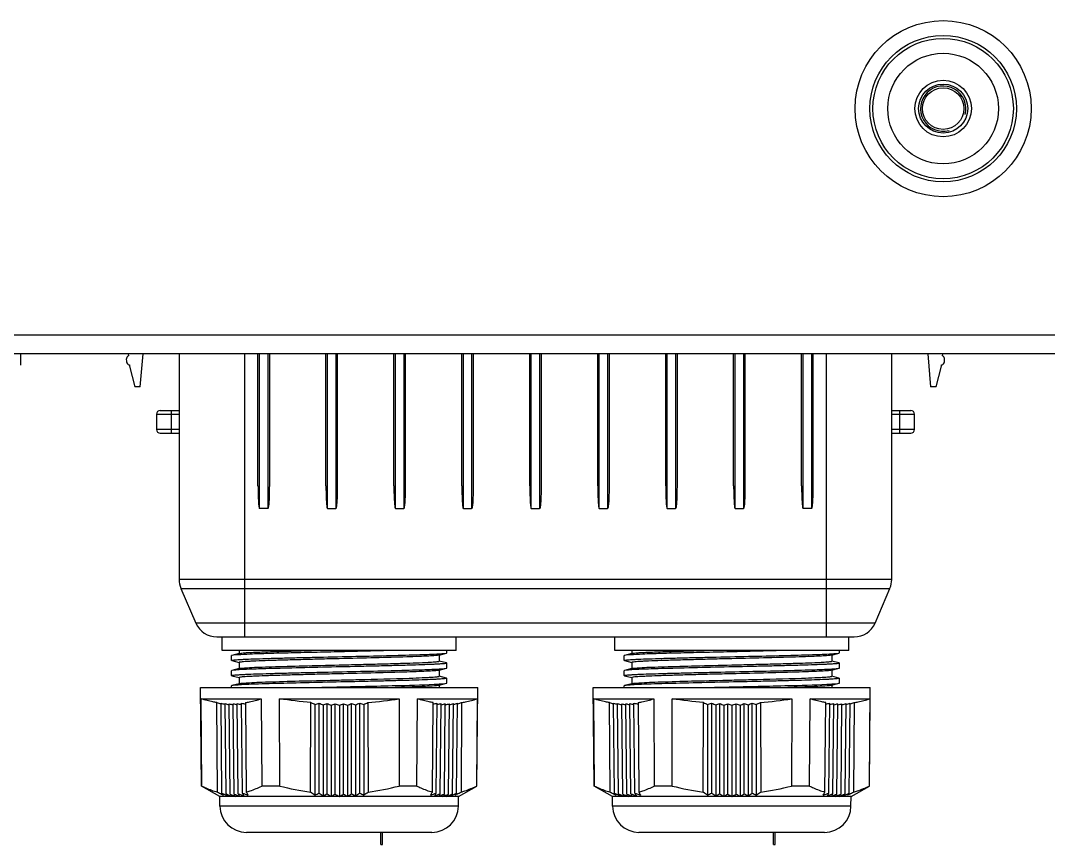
# Model space of a CAD drawing. Header units: millimetres. Extents: x 10297564 to 11610295, y -9287743 to -8409454.
# Drawn here: x 10497659 to 10500391, y -9101969 to -9099778 of the extents above; entities that cross this region are included whole.
import ezdxf

# ---------------------------------------------------------------- set-up
doc = ezdxf.new("R2010")
doc.units = ezdxf.units.MM
doc.header["$LTSCALE"] = 100
doc.layers.add('-0', color=7, linetype='Continuous')

# ---------------------------------------------------------------- blocks, each defined once
blk = doc.blocks.new('인버터 외형도')
at = {"layer": '-0', "linetype": 'Continuous'}
for p, q in [((99025.7, 35682.6), (86444.8, 35682.6)), ((99025.7, 35645), (86444.8, 35645)), ((96389.1, 35645), (96389.1, 35622.4)), ((96603.7, 35645), (96604.1, 35641)), ((96627.8, 35579), (96633.6, 35645)), ((96705.2, 35645), (96705.2, 35195.3)), ((96836.1, 35080.7), (96836.1, 35645)), ((96862.4, 35381.7), (96862.4, 35645)), ((96865.4, 35336.5), (96865.4, 35645)), ((96882, 35645), (96882, 35336.5)), ((96885, 35645), (96885, 35381.7)), ((96997.9, 35381.7), (96997.9, 35645)), ((97000.9, 35336.5), (97000.9, 35645)), ((97017.4, 35645), (97017.4, 35336.5)), ((97020.4, 35645), (97020.4, 35381.7)), ((97133.3, 35381.7), (97133.3, 35645)), ((97136.3, 35336.5), (97136.3, 35645)), ((97152.9, 35645), (97152.9, 35336.5)), ((97155.9, 35645), (97155.9, 35381.7)), ((97268.8, 35381.7), (97268.8, 35645)), ((97271.8, 35336.5), (97271.8, 35645)), ((97288.3, 35645), (97288.3, 35336.5)), ((97291.3, 35645), (97291.3, 35381.7)), ((97404.2, 35381.7), (97404.2, 35645)), ((97407.2, 35336.5), (97407.2, 35645)), ((97423.8, 35645), (97423.8, 35336.5)), ((97426.8, 35645), (97426.8, 35381.7)), ((97539.6, 35381.7), (97539.6, 35645)), ((97542.6, 35336.5), (97542.6, 35645)), ((97559.2, 35645), (97559.2, 35336.5)), ((97562.2, 35645), (97562.2, 35381.7)), ((97675.1, 35381.7), (97675.1, 35645)), ((97678.1, 35336.5), (97678.1, 35645)), ((97694.6, 35645), (97694.6, 35336.5)), ((97697.6, 35645), (97697.6, 35381.7)), ((97810.5, 35381.7), (97810.5, 35645)), ((97813.5, 35336.5), (97813.5, 35645)), ((97830.1, 35645), (97830.1, 35336.5)), ((97833.1, 35645), (97833.1, 35381.7)), ((97946, 35381.7), (97946, 35645)), ((97949, 35336.5), (97949, 35645)), ((97965.5, 35645), (97965.5, 35336.5)), ((97968.5, 35645), (97968.5, 35381.7)), ((97994.9, 35645), (97994.9, 35080.7)), ((98125.8, 35195.3), (98125.8, 35645)), ((98197.4, 35645), (98203.1, 35579)), ((98226.8, 35641), (98227.3, 35645)), ((96606.3, 35623), (96606.5, 35620.8)), ((96606.5, 35620.8), (96616.7, 35579)), ((98214.3, 35579), (98224.5, 35620.8)), ((98224.5, 35620.8), (98224.7, 35623)), ((96627.8, 35579), (96616.7, 35579)), ((98214.3, 35579), (98203.1, 35579)), ((96667.5, 35532.1), (96705.2, 35532.1)), ((96690.1, 35487), (96690.1, 35532.1)), ((98125.8, 35532.1), (98163.4, 35532.1)), ((98140.8, 35532.1), (98140.8, 35487)), ((96660, 35524.6), (96705.2, 35524.6)), ((96660, 35524.6), (96660, 35494.5)), ((98125.8, 35524.6), (98170.9, 35524.6)), ((98170.9, 35494.5), (98170.9, 35524.6)), ((96705.2, 35494.5), (96660, 35494.5)), ((96667.5, 35487), (96705.2, 35487)), ((98170.9, 35494.5), (98125.8, 35494.5)), ((98125.8, 35487), (98163.4, 35487)), ((96882, 35336.5), (96865.4, 35336.5)), ((97000.9, 35336.5), (97017.4, 35336.5)), ((97136.3, 35336.5), (97152.9, 35336.5)), ((97271.8, 35336.5), (97288.3, 35336.5)), ((97407.2, 35336.5), (97423.8, 35336.5)), ((97542.6, 35336.5), (97559.2, 35336.5)), ((97678.1, 35336.5), (97694.6, 35336.5)), ((97813.5, 35336.5), (97830.1, 35336.5)), ((97965.5, 35336.5), (97949, 35336.5)), ((98125.8, 35195.3), (96705.2, 35195.3)), ((96708.8, 35177.5), (98122.1, 35177.5)), ((96708.8, 35177.5), (96738.6, 35108)), ((98092.4, 35108), (98122.1, 35177.5)), ((98092.4, 35108), (96738.6, 35108)), ((96780.1, 35080.7), (98050.9, 35080.7)), ((96790.9, 35053.6), (96790.9, 35080.7)), ((97257.5, 35053.6), (97257.5, 35080.7)), ((97573.5, 35053.6), (97573.5, 35080.7)), ((98040, 35053.6), (98040, 35080.7)), ((97257.5, 35053.6), (96790.9, 35053.6)), ((96810.5, 35043.8), (96809.8, 35043.4)), ((96809.8, 35033.7), (96809.8, 35043.4)), ((96824.8, 35047.6), (96810.5, 35043.8)), ((96824.8, 35053.6), (96824.8, 35047.4)), ((96825.6, 35047.8), (96824.8, 35047.6)), ((97222.8, 35044.3), (97223.6, 35044.5)), ((97223.6, 35044.5), (97237.9, 35048.3)), ((97223.6, 35046.9), (97224.1, 35047)), ((97223.6, 35044.7), (97223.6, 35032.3)), ((97237.9, 35048.3), (97238.7, 35048.7)), ((97238.7, 35048.7), (97238.7, 35053.6)), ((98040, 35053.6), (97573.5, 35053.6)), ((97593, 35043.8), (97592.3, 35043.4)), ((97592.3, 35033.7), (97592.3, 35043.4)), ((97607.4, 35047.6), (97593, 35043.8)), ((97607.4, 35053.6), (97607.4, 35047.4)), ((97608.1, 35047.8), (97607.4, 35047.6)), ((98005.4, 35044.3), (98006.2, 35044.5)), ((98006.1, 35046.9), (98006.6, 35047)), ((98006.2, 35044.5), (98020.5, 35048.3)), ((98006.2, 35044.7), (98006.2, 35032.3)), ((98020.5, 35048.3), (98021.2, 35048.7)), ((98021.2, 35048.7), (98021.2, 35053.6)), ((96810.5, 35033.3), (96809.8, 35033.7)), ((96810.5, 35033.3), (96824.8, 35029.5)), ((96824.8, 35017.5), (96810.5, 35013.7)), ((96824.8, 35029.6), (96824.8, 35017.3)), ((96825.6, 35017.7), (96824.8, 35017.5)), ((97223.6, 35014.4), (97237.9, 35018.2)), ((97223.6, 35016.8), (97224.1, 35016.9)), ((97237.9, 35028.7), (97223.7, 35032.5)), ((97237.9, 35028.7), (97238.7, 35028.3)), ((97237.9, 35018.2), (97238.7, 35018.6)), ((97238.7, 35018.6), (97238.7, 35028.3)), ((97593, 35033.3), (97592.3, 35033.7)), ((97593, 35033.3), (97607.3, 35029.5)), ((97607.4, 35017.5), (97593, 35013.7)), ((97607.4, 35029.6), (97607.4, 35017.3)), ((97608.1, 35017.7), (97607.4, 35017.5)), ((98020.5, 35028.7), (98006.2, 35032.5)), ((98006.2, 35014.4), (98020.5, 35018.2)), ((98006.2, 35016.8), (98006.6, 35016.9)), ((98020.5, 35028.7), (98021.2, 35028.3)), ((98020.5, 35018.2), (98021.2, 35018.6)), ((98021.2, 35018.6), (98021.2, 35028.3)), ((96810.5, 35013.7), (96809.8, 35013.3)), ((96809.8, 35003.6), (96809.8, 35013.3)), ((96810.5, 35003.2), (96809.8, 35003.6)), ((96810.5, 35003.2), (96824.8, 34999.4)), ((96824.8, 35015.1), (96824.3, 35015)), ((96824.8, 34999.6), (96824.8, 34987.6)), ((97163.5, 34998.4), (97165, 34998.5)), ((97222.8, 35014.2), (97223.6, 35014.4)), ((97223.6, 35014.6), (97223.6, 35002.2)), ((97237.9, 34998.6), (97223.7, 35002.4)), ((97237.9, 34998.6), (97238.7, 34998.2)), ((97238.7, 34988.5), (97238.7, 34998.2)), ((97593, 35013.7), (97592.3, 35013.3)), ((97592.3, 35003.6), (97592.3, 35013.3)), ((97593, 35003.2), (97592.3, 35003.6)), ((97593, 35003.2), (97607.3, 34999.4)), ((97607.4, 35015.1), (97606.8, 35015)), ((97607.4, 34999.6), (97607.4, 34987.6)), ((97946, 34998.4), (97947.5, 34998.5)), ((98005.4, 35014.2), (98006.2, 35014.4)), ((98006.2, 35014.6), (98006.2, 35002.2)), ((98020.5, 34998.6), (98006.2, 35002.4)), ((98020.5, 34998.6), (98021.2, 34998.2)), ((98021.2, 34988.5), (98021.2, 34998.2)), ((96748.1, 34979.8), (97300.4, 34979.8)), ((96749.8, 34783.3), (96748.1, 34979.8)), ((96810.5, 34983.6), (96809.8, 34983.2)), ((96809.8, 34979.8), (96809.8, 34983.2)), ((96824.8, 34987.4), (96810.5, 34983.6)), ((96824.8, 34985), (96824.3, 34984.9)), ((96825.6, 34987.6), (96824.8, 34987.4)), ((97222.8, 34984.1), (97223.6, 34984.3)), ((97223.6, 34984.3), (97237.9, 34988.1)), ((97223.6, 34986.7), (97224, 34986.8)), ((97223.6, 34984.5), (97223.6, 34979.8)), ((97237.9, 34988.1), (97238.7, 34988.5)), ((97298.6, 34783.3), (97300.4, 34979.8)), ((97530.6, 34979.8), (98082.9, 34979.8)), ((97532.3, 34783.3), (97530.6, 34979.8)), ((97593, 34983.6), (97592.3, 34983.2)), ((97592.3, 34979.8), (97592.3, 34983.2)), ((97607.4, 34987.4), (97593, 34983.6)), ((97607.4, 34985), (97606.8, 34984.9)), ((97608.1, 34987.6), (97607.4, 34987.4)), ((98005.4, 34984.1), (98006.2, 34984.3)), ((98006.1, 34986.7), (98006.6, 34986.8)), ((98006.2, 34984.3), (98020.5, 34988.1)), ((98006.2, 34984.5), (98006.2, 34979.8)), ((98020.5, 34988.1), (98021.2, 34988.5)), ((98081.2, 34783.3), (98082.9, 34979.8)), ((96749.1, 34957.3), (96868.7, 34957.3)), ((96750.6, 34783.3), (96749.1, 34957.3)), ((96868.7, 34957.3), (96869.8, 34783.3)), ((96905.3, 34957.3), (97143.9, 34957.3)), ((96905.7, 34783.3), (96905.3, 34957.3)), ((97143.9, 34957.3), (97143.5, 34783.3)), ((97179.3, 34783.3), (97180.4, 34957.3)), ((97180.4, 34957.3), (97299.4, 34957.3)), ((97299.4, 34957.3), (97297.9, 34783.3)), ((97531.6, 34957.3), (97651.2, 34957.3)), ((97533.1, 34783.3), (97531.6, 34957.3)), ((97651.2, 34957.3), (97652.4, 34783.3)), ((97687.9, 34957.3), (97926.4, 34957.3)), ((97688.2, 34783.3), (97687.9, 34957.3)), ((97926.4, 34957.3), (97926.1, 34783.3)), ((97961.8, 34783.3), (97963, 34957.3)), ((97963, 34957.3), (98081.9, 34957.3)), ((98081.9, 34957.3), (98080.4, 34783.3)), ((96781.6, 34771.4), (96780.6, 34949.7)), ((96788, 34947.3), (96788.3, 34947.2)), ((96788.3, 34947.2), (96788.7, 34947.1)), ((96790.6, 34769.1), (96788.7, 34948.5)), ((96796.1, 34946.3), (96796.3, 34946.2)), ((96796.3, 34946.2), (96796.8, 34946.1)), ((96798.7, 34767.9), (96796.8, 34947.8)), ((96804.2, 34945.6), (96804.4, 34945.6)), ((96804.4, 34945.6), (96804.9, 34945.4)), ((96806.8, 34767.3), (96804.9, 34947.4)), ((96812.3, 34945.4), (96812.5, 34945.3)), ((96812.5, 34945.3), (96813, 34945.2)), ((96814.9, 34767.3), (96813, 34947.4)), ((96820.4, 34945.5), (96820.6, 34945.5)), ((96820.6, 34945.5), (96821.2, 34945.3)), ((96823.1, 34767.9), (96821.1, 34947.8)), ((96828.5, 34946), (96829.3, 34945.9)), ((96831.2, 34769.1), (96829.2, 34948.5)), ((96837.3, 34949.7), (96839, 34771.4)), ((96967.3, 34771.4), (96968, 34949.7)), ((96976, 34946.2), (96976, 34765.3)), ((96984.1, 34769.1), (96984.1, 34948.5)), ((96992.2, 34945.2), (96992.2, 34763.8)), ((97000.3, 34767.9), (97000.3, 34947.8)), ((97008.4, 34944.6), (97008.4, 34762.8)), ((97016.5, 34767.3), (97016.5, 34947.4)), ((97024.6, 34944.4), (97024.6, 34762.5)), ((97032.7, 34767.3), (97032.7, 34947.4)), ((97040.8, 34944.6), (97040.8, 34762.8)), ((97048.9, 34767.9), (97048.9, 34947.8)), ((97057, 34945.2), (97057, 34763.8)), ((97065.1, 34769.1), (97065.1, 34948.5)), ((97073.1, 34946.2), (97073.1, 34765.3)), ((97081.2, 34949.7), (97081.9, 34771.4)), ((97210, 34771.4), (97211.6, 34949.7)), ((97217.8, 34769.1), (97219.7, 34948.5)), ((97220.4, 34946), (97219.7, 34945.9)), ((97225.8, 34767.9), (97227.7, 34947.8)), ((97228.4, 34945.5), (97227.7, 34945.3)), ((97233.9, 34767.3), (97235.8, 34947.4)), ((97236.4, 34945.3), (97235.8, 34945.2)), ((97236.5, 34945.4), (97236.4, 34945.3)), ((97242, 34767.3), (97243.9, 34947.4)), ((97244.4, 34945.6), (97243.9, 34945.4)), ((97244.6, 34945.6), (97244.4, 34945.6)), ((97250, 34767.9), (97252, 34947.8)), ((97252.4, 34946.2), (97251.9, 34946.1)), ((97252.6, 34946.3), (97252.4, 34946.2)), ((97258.1, 34769.1), (97260, 34948.5)), ((97260.4, 34947.2), (97260, 34947.1)), ((97260.7, 34947.3), (97260.4, 34947.2)), ((97268.1, 34949.7), (97267.1, 34771.4)), ((97564.1, 34771.4), (97563.1, 34949.7)), ((97570.5, 34947.3), (97570.8, 34947.2)), ((97570.8, 34947.2), (97571.2, 34947.1)), ((97573.1, 34769.1), (97571.2, 34948.5)), ((97578.7, 34946.3), (97578.9, 34946.2)), ((97578.9, 34946.2), (97579.4, 34946.1)), ((97581.3, 34767.9), (97579.3, 34947.8)), ((97586.8, 34945.6), (97586.9, 34945.6)), ((97586.9, 34945.6), (97587.5, 34945.4)), ((97589.4, 34767.3), (97587.5, 34947.4)), ((97594.9, 34945.4), (97595, 34945.3)), ((97595, 34945.3), (97595.6, 34945.2)), ((97597.5, 34767.3), (97595.6, 34947.4)), ((97603, 34945.5), (97603.1, 34945.5)), ((97603.1, 34945.5), (97603.7, 34945.3)), ((97605.6, 34767.9), (97603.7, 34947.8)), ((97611.1, 34946), (97611.8, 34945.9)), ((97613.7, 34769.1), (97611.8, 34948.5)), ((97619.9, 34949.7), (97621.6, 34771.4)), ((97749.9, 34771.4), (97750.5, 34949.7)), ((97758.6, 34946.2), (97758.6, 34765.3)), ((97766.7, 34769.1), (97766.7, 34948.5)), ((97774.8, 34945.2), (97774.8, 34763.8)), ((97782.9, 34767.9), (97782.9, 34947.8)), ((97791, 34944.6), (97791, 34762.8)), ((97799.1, 34767.3), (97799.1, 34947.4)), ((97807.1, 34944.4), (97807.1, 34762.5)), ((97815.2, 34767.3), (97815.2, 34947.4)), ((97823.3, 34944.6), (97823.3, 34762.8)), ((97831.4, 34767.9), (97831.4, 34947.8)), ((97839.5, 34945.2), (97839.5, 34763.8)), ((97847.6, 34769.1), (97847.6, 34948.5)), ((97855.7, 34946.2), (97855.7, 34765.3)), ((97863.8, 34949.7), (97864.4, 34771.4)), ((97992.5, 34771.4), (97994.2, 34949.7)), ((98000.3, 34769.1), (98002.2, 34948.5)), ((98002.9, 34946), (98002.2, 34945.9)), ((98008.4, 34767.9), (98010.3, 34947.8)), ((98011, 34945.5), (98010.3, 34945.3)), ((98016.4, 34767.3), (98018.4, 34947.4)), ((98018.9, 34945.3), (98018.3, 34945.2)), ((98019, 34945.4), (98018.9, 34945.3)), ((98024.5, 34767.3), (98026.4, 34947.4)), ((98026.9, 34945.6), (98026.4, 34945.4)), ((98027.1, 34945.6), (98026.9, 34945.6)), ((98032.6, 34767.9), (98034.5, 34947.8)), ((98035, 34946.2), (98034.5, 34946.1)), ((98035.2, 34946.3), (98035, 34946.2)), ((98040.7, 34769.1), (98042.6, 34948.5)), ((98043, 34947.2), (98042.6, 34947.1)), ((98043.3, 34947.3), (98043, 34947.2)), ((98050.6, 34949.7), (98049.6, 34771.4)), ((96750.6, 34783.3), (96749.8, 34783.3)), ((96786.4, 34762.1), (96749.8, 34783.3)), ((96905.7, 34783.3), (96869.8, 34783.3)), ((97179.3, 34783.3), (97143.5, 34783.3)), ((97262, 34762.1), (97298.6, 34783.3)), ((97298.6, 34783.3), (97297.9, 34783.3)), ((97533.1, 34783.3), (97532.3, 34783.3)), ((97569, 34762.1), (97532.3, 34783.3)), ((97688.2, 34783.3), (97652.4, 34783.3)), ((97961.8, 34783.3), (97926.1, 34783.3)), ((98044.5, 34762.1), (98081.2, 34783.3)), ((98081.2, 34783.3), (98080.4, 34783.3)), ((97262, 34762.1), (96786.4, 34762.1)), ((96786.6, 34743.1), (96786.4, 34762.1)), ((96789.8, 34767.2), (96789.7, 34767.3)), ((97259, 34767.3), (97255.1, 34765.3)), ((97261.8, 34743.1), (97262, 34762.1)), ((98044.5, 34762.1), (97569, 34762.1)), ((97569.2, 34743.1), (97569, 34762.1)), ((97572.4, 34767.2), (97572.2, 34767.3)), ((98041.6, 34767.3), (98037.6, 34765.3)), ((98044.4, 34743.1), (98044.5, 34762.1)), ((97261.8, 34743.1), (96786.6, 34743.1)), ((98044.4, 34743.1), (97569.2, 34743.1)), ((97209.1, 34690.9), (96839.3, 34690.9)), ((97107.4, 34666.8), (97107.4, 34690.9)), ((97110.4, 34666.8), (97110.4, 34690.9)), ((97991.7, 34690.9), (97621.8, 34690.9)), ((97889.9, 34666.8), (97889.9, 34690.9)), ((97893, 34666.8), (97893, 34690.9)), ((97107.4, 34666.8), (97110.4, 34666.8)), ((97889.9, 34666.8), (97893, 34666.8))]:
    blk.add_line(p, q, dxfattribs=at)
for points in [[(97024.2, 34944.5), (97024.3, 34944.5), (97024.5, 34944.5), (97024.6, 34944.4)], [(97806.8, 34944.5), (97806.9, 34944.5), (97807, 34944.5), (97807.1, 34944.4)]]:
    blk.add_lwpolyline(points, dxfattribs=at)
for radius in [175.6, 146, 139.9, 110.3, 56.4, 48.9, 41.4]:
    blk.add_circle((98228.1, 36134.1), radius, dxfattribs=at)
for centre, radius, start, end in [((98228.1, 36134.1), 45.1, 345, 285), ((96667.5, 35524.6), 7.52, 90, 180), ((98163.4, 35524.6), 7.52, 0, 90), ((96667.5, 35494.5), 7.52, 180, 270), ((98163.4, 35494.5), 7.52, 270, 0), ((96750.3, 35195.3), 45.1, 180, 203.1986), ((98080.6, 35195.3), 45.1, 336.8014, 0), ((96780.1, 35125.8), 45.1, 203.1986, 270), ((98050.9, 35125.8), 45.1, 270, 336.8014), ((97567.5, 37411.4), 2584.4, 252.273, 252.4455), ((97402.6, 36951.6), 2095, 252.9589, 253.1714), ((97283.7, 36616.2), 1738, 253.7304, 253.9853), ((97196.9, 36368.9), 1474.6, 254.5829, 254.8815), ((97133.1, 36185.9), 1279.2, 255.5093, 255.8517), ((97085.8, 36050), 1133.6, 256.4991, 256.8839), ((97049.7, 35946.3), 1021.8, 257.5383, 258.005), ((97572.7, 36326.8), 1504, 246.2944, 246.6294), ((96819.2, 35494.2), 570.1, 285.9717, 286.8207), ((97453.4, 36063.1), 1209.3, 247.1696, 247.5843), ((96801.9, 35551.8), 635.8, 287.4191, 288.1862), ((97370.5, 35871.3), 994.9, 248.16, 248.6603), ((96775.2, 35629.7), 723.7, 288.7985, 289.4776), ((97313.7, 35732.4), 839.4, 249.2618, 249.8224), ((96735.5, 35734.7), 841.5, 290.09, 290.6787), ((97273.4, 35625.8), 719.8, 250.465, 251.1459), ((96677.9, 35876.5), 1000.1, 291.278, 291.7771), ((97246.8, 35548.3), 632.3, 251.7598, 252.5288), ((96594.8, 36069.3), 1215.4, 292.3515, 292.7652), ((97229.6, 35491), 566.9, 253.1288, 253.9802), ((96475.2, 36334.3), 1511.4, 293.3042, 293.6385), ((96999.1, 35946.1), 1021.7, 282.0071, 282.4713), ((96963.7, 36046.5), 1130, 283.127, 283.512), ((96916.5, 36182), 1275.2, 284.1601, 284.5024), ((96852.8, 36364.3), 1469.9, 285.1311, 285.4294), ((96766.3, 36610.4), 1732.1, 286.028, 286.2826), ((96647.7, 36944.5), 2087.8, 286.8425, 287.0546), ((96483.2, 37402.9), 2575.8, 287.5688, 287.7409), ((98350, 37411.4), 2584.4, 252.273, 252.4455), ((98185.2, 36951.6), 2095, 252.9589, 253.1714), ((98066.2, 36616.2), 1738, 253.7304, 253.9853), ((97979.5, 36368.9), 1474.6, 254.5829, 254.8815), ((97915.6, 36185.9), 1279.2, 255.5093, 255.8517), ((97868.3, 36050), 1133.6, 256.4991, 256.8839), ((97832.3, 35946.3), 1021.8, 257.5383, 258.005), ((98355.2, 36326.8), 1504, 246.2944, 246.6294), ((97601.7, 35494.2), 570.1, 285.9717, 286.8207), ((98235.9, 36063.1), 1209.3, 247.1696, 247.5843), ((97584.4, 35551.8), 635.8, 287.4191, 288.1862), ((98153, 35871.3), 994.9, 248.16, 248.6603), ((97557.7, 35629.7), 723.7, 288.7985, 289.4776), ((98096.3, 35732.4), 839.4, 249.2618, 249.8224), ((97518.1, 35734.7), 841.5, 290.09, 290.6787), ((98055.9, 35625.8), 719.8, 250.465, 251.1459), ((97460.4, 35876.5), 1000.1, 291.278, 291.7771), ((98029.3, 35548.3), 632.3, 251.7598, 252.5288), ((97377.3, 36069.3), 1215.4, 292.3515, 292.7652), ((98012.1, 35491), 566.9, 253.1288, 253.9802), ((97257.7, 36334.3), 1511.4, 293.3042, 293.6385), ((97781.6, 35946.1), 1021.7, 282.0071, 282.4713), ((97746.3, 36046.5), 1130, 283.127, 283.512), ((97699, 36182), 1275.2, 284.1601, 284.5024), ((97635.3, 36364.3), 1469.9, 285.1311, 285.4294), ((97548.9, 36610.4), 1732.1, 286.028, 286.2826), ((97430.3, 36944.5), 2087.8, 286.8425, 287.0546), ((97265.8, 37402.9), 2575.8, 287.5688, 287.7409), ((97685.7, 36552.1), 1997.1, 243.0819, 243.3416), ((97701.6, 35230.4), 977.1, 208.0194, 208.4208), ((97722.8, 35852.4), 1318.8, 235.0523, 235.5124), ((96325.5, 35857.2), 1323.3, 304.4022, 304.8618), ((96353.1, 35232.7), 973.2, 331.2986, 331.7028), ((96360.8, 36554.8), 2000.5, 296.6804, 296.9377), ((98468.2, 36552.1), 1997.1, 243.0819, 243.3416), ((98484.1, 35230.4), 977.1, 208.0194, 208.4208), ((98505.4, 35852.4), 1318.8, 235.0523, 235.5124), ((97108, 35857.2), 1323.3, 304.4022, 304.8618), ((97135.6, 35232.7), 973.2, 331.2986, 331.7028), ((97143.4, 36554.8), 2000.5, 296.6804, 296.9377), ((97628, 36437), 1868.3, 243.3469, 243.4749), ((96944.8, 34887.8), 194.6, 217.5699, 217.88), ((97469.1, 36164.4), 1551.5, 244.0664, 244.5219), ((96931.1, 34877), 177.1, 217.8672, 219.0838), ((96989.4, 34902.8), 233.6, 215.2841, 216.5336), ((97330, 35915.4), 1264.5, 245.1583, 245.7119), ((97061.7, 34934.9), 305, 213.3295, 214.3388), ((97229.1, 35732.9), 1054, 246.3797, 247.0372), ((97157, 34978.2), 401.9, 211.6568, 212.4613), ((97155.4, 35598.3), 898, 247.7231, 248.4867), ((97101, 35498.6), 781.8, 249.1756, 250.0436), ((97284.5, 35036.9), 534.2, 210.2374, 210.8701), ((97060.6, 35425.2), 695, 250.7201, 251.6865), ((97457.7, 35117), 716.6, 209.0432, 209.5337), ((96802.3, 35148.6), 420.8, 294.3815, 295.5991), ((97556.5, 35624.5), 1029.2, 236.2124, 236.7518), ((96777.2, 35196.2), 482.9, 296.4453, 297.5243), ((97443.3, 35463.4), 824.6, 237.5093, 238.1723), ((96739.4, 35260.8), 566, 298.3746, 299.3112), ((97364.2, 35345.4), 674.7, 238.9768, 239.774), ((96684.4, 35348.2), 677.3, 300.1466, 300.9426), ((97309.3, 35258.3), 563.6, 240.6108, 241.549), ((96605.3, 35466.7), 827.7, 301.7458, 302.4079), ((97271.6, 35194), 480.8, 242.4008, 243.4819), ((96491.9, 35628.4), 1032.9, 303.1644, 303.7031), ((97246.5, 35146.6), 418.8, 244.3298, 245.55), ((96988.4, 35424.2), 694.1, 288.3281, 289.2951), ((96595.1, 35118.9), 714.2, 330.1786, 330.6722), ((96948, 35497.6), 780.8, 289.9721, 290.8406), ((96767, 35038.5), 532.7, 328.8343, 329.4707), ((96893.6, 35597.1), 896.9, 291.5299, 292.294), ((96893.6, 34979.6), 401.1, 327.2346, 328.0433), ((96819.9, 35731.6), 1052.7, 292.9803, 293.6381), ((96719.1, 35913.8), 1263, 294.3063, 294.8602), ((96988.2, 34936.1), 304.8, 325.3481, 326.362), ((96579.9, 36162.5), 1549.7, 295.4969, 295.9527), ((97060, 34903.9), 233.7, 323.1446, 324.3988), ((97115.2, 34880.2), 181, 320.5959, 322.1269), ((98410.5, 36437), 1868.3, 243.3469, 243.4749), ((97727.4, 34887.8), 194.6, 217.5699, 217.88), ((98251.7, 36164.4), 1551.5, 244.0664, 244.5219), ((97713.6, 34877), 177.1, 217.8672, 219.0838), ((97772, 34902.8), 233.6, 215.2841, 216.5336), ((98112.5, 35915.4), 1264.5, 245.1583, 245.7119), ((97844.3, 34934.9), 305, 213.3295, 214.3388), ((98011.7, 35732.9), 1054, 246.3797, 247.0372), ((97939.6, 34978.2), 401.9, 211.6568, 212.4613), ((97937.9, 35598.3), 898, 247.7231, 248.4867), ((97883.5, 35498.6), 781.8, 249.1756, 250.0436), ((98067.1, 35036.9), 534.2, 210.2374, 210.8701), ((98240.2, 35117), 716.6, 209.0432, 209.5337), ((97843.2, 35425.2), 695, 250.7201, 251.6865), ((97584.9, 35148.6), 420.8, 294.3815, 295.5991), ((98339.1, 35624.5), 1029.2, 236.2124, 236.7518), ((97559.7, 35196.2), 482.9, 296.4453, 297.5243), ((98225.8, 35463.4), 824.6, 237.5093, 238.1723), ((97522, 35260.8), 566, 298.3746, 299.3112), ((98146.8, 35345.4), 674.7, 238.9768, 239.774), ((97467, 35348.2), 677.3, 300.1466, 300.9426), ((98091.8, 35258.3), 563.6, 240.6108, 241.549), ((97387.8, 35466.7), 827.7, 301.7458, 302.4079), ((98054.2, 35194), 480.8, 242.4008, 243.4819), ((97274.5, 35628.4), 1032.9, 303.1644, 303.7031), ((98029, 35146.6), 418.8, 244.3298, 245.55), ((97771, 35424.2), 694.1, 288.3281, 289.2951), ((97377.7, 35118.9), 714.2, 330.1786, 330.6722), ((97730.6, 35497.6), 780.8, 289.9721, 290.8406), ((97549.5, 35038.5), 532.7, 328.8343, 329.4707), ((97676.2, 35597.1), 896.9, 291.5299, 292.294), ((97676.1, 34979.6), 401.1, 327.2346, 328.0433), ((97602.4, 35731.6), 1052.7, 292.9803, 293.6381), ((97501.6, 35913.8), 1263, 294.3063, 294.8602), ((97770.8, 34936.1), 304.8, 325.3481, 326.362), ((97362.5, 36162.5), 1549.7, 295.4969, 295.9527), ((97842.6, 34903.9), 233.7, 323.1446, 324.3988), ((97897.8, 34880.2), 181, 320.5959, 322.1269), ((96839.3, 34743.6), 52.7, 180.5, 270), ((97209.1, 34743.6), 52.7, 270, 359.5), ((97621.8, 34743.6), 52.7, 180.5, 270), ((97991.7, 34743.6), 52.7, 270, 359.5)]:
    blk.add_arc(centre, radius, start, end, dxfattribs=at)
for centre, major_axis, start_param, end_param in [((96605.2, 35632), (-1.05, 8.97), 0, 3.141593), ((98225.8, 35632), (1.05, 8.97), -3.141593, 0)]:
    blk.add_ellipse(centre, major_axis=major_axis, ratio=0.583333, start_param=start_param, end_param=end_param, dxfattribs=at)
for points, knots in [([(96862.4, 35381.7), (96862.4, 35377.9), (96862.5, 35370.4), (96862.7, 35360.9), (96863.1, 35353.3), (96863.5, 35347.7), (96863.8, 35342.8), (96864.5, 35339.3), (96864.6, 35336.9), (96865.4, 35336.5)], [0, 0, 0, 0, 0.250055, 0.500108, 0.625136, 0.750157, 0.875279, 0.937213, 1, 1, 1, 1]), ([(96885, 35381.7), (96885, 35377.9), (96884.9, 35370.4), (96884.7, 35360.9), (96884.4, 35353.3), (96884, 35347.7), (96883.7, 35342.8), (96882.9, 35339.3), (96882.9, 35336.9), (96882, 35336.5)], [0, 0, 0, 0, 0.250055, 0.500109, 0.625137, 0.750158, 0.875277, 0.937213, 1, 1, 1, 1]), ([(96997.9, 35381.7), (96997.9, 35377.9), (96997.9, 35370.4), (96998.2, 35360.9), (96998.5, 35353.3), (96998.9, 35347.7), (96999.2, 35342.8), (97000, 35339.3), (97000, 35336.9), (97000.9, 35336.5)], [0, 0, 0, 0, 0.250055, 0.500108, 0.625136, 0.750157, 0.875279, 0.937213, 1, 1, 1, 1]), ([(97020.4, 35381.7), (97020.4, 35377.9), (97020.4, 35370.4), (97020.1, 35360.9), (97019.8, 35353.3), (97019.4, 35347.7), (97019.1, 35342.8), (97018.3, 35339.3), (97018.3, 35336.9), (97017.5, 35336.5)], [0, 0, 0, 0, 0.250055, 0.500109, 0.625137, 0.750158, 0.875277, 0.937213, 1, 1, 1, 1]), ([(97133.3, 35381.7), (97133.3, 35377.9), (97133.4, 35370.4), (97133.6, 35360.9), (97134, 35353.3), (97134.4, 35347.7), (97134.6, 35342.8), (97135.4, 35339.3), (97135.4, 35336.9), (97136.3, 35336.5)], [0, 0, 0, 0, 0.250055, 0.500108, 0.625136, 0.750157, 0.875279, 0.937213, 1, 1, 1, 1]), ([(97155.9, 35381.7), (97155.9, 35377.9), (97155.8, 35370.4), (97155.6, 35360.9), (97155.2, 35353.3), (97154.8, 35347.7), (97154.5, 35342.8), (97153.8, 35339.3), (97153.8, 35336.9), (97152.9, 35336.5)], [0, 0, 0, 0, 0.250055, 0.500109, 0.625137, 0.750158, 0.875277, 0.937213, 1, 1, 1, 1]), ([(97268.8, 35381.7), (97268.8, 35377.9), (97268.8, 35370.4), (97269.1, 35360.9), (97269.4, 35353.3), (97269.8, 35347.7), (97270.1, 35342.8), (97270.9, 35339.3), (97270.9, 35336.9), (97271.7, 35336.5)], [0, 0, 0, 0, 0.250055, 0.500108, 0.625136, 0.750157, 0.875279, 0.937213, 1, 1, 1, 1]), ([(97291.3, 35381.7), (97291.3, 35377.9), (97291.3, 35370.4), (97291, 35360.9), (97290.7, 35353.3), (97290.3, 35347.7), (97290, 35342.8), (97289.2, 35339.3), (97289.2, 35336.9), (97288.3, 35336.5)], [0, 0, 0, 0, 0.250055, 0.500109, 0.625137, 0.750158, 0.875277, 0.937213, 1, 1, 1, 1]), ([(97404.2, 35381.7), (97404.2, 35377.9), (97404.3, 35370.4), (97404.5, 35360.9), (97404.8, 35353.3), (97405.2, 35347.7), (97405.5, 35342.8), (97406.3, 35339.3), (97406.3, 35336.9), (97407.2, 35336.5)], [0, 0, 0, 0, 0.250055, 0.500108, 0.625136, 0.750157, 0.875279, 0.937213, 1, 1, 1, 1]), ([(97426.8, 35381.7), (97426.8, 35377.9), (97426.7, 35370.4), (97426.5, 35360.9), (97426.1, 35353.3), (97425.7, 35347.7), (97425.4, 35342.8), (97424.7, 35339.3), (97424.6, 35336.9), (97423.8, 35336.5)], [0, 0, 0, 0, 0.250055, 0.500109, 0.625137, 0.750158, 0.875277, 0.937213, 1, 1, 1, 1]), ([(97539.6, 35381.7), (97539.6, 35377.9), (97539.7, 35370.4), (97540, 35360.9), (97540.3, 35353.3), (97540.7, 35347.7), (97541, 35342.8), (97541.7, 35339.3), (97541.8, 35336.9), (97542.6, 35336.5)], [0, 0, 0, 0, 0.250055, 0.500108, 0.625136, 0.750157, 0.875279, 0.937213, 1, 1, 1, 1]), ([(97562.2, 35381.7), (97562.2, 35377.9), (97562.2, 35370.4), (97561.9, 35360.9), (97561.6, 35353.3), (97561.2, 35347.7), (97560.9, 35342.8), (97560.1, 35339.3), (97560.1, 35336.9), (97559.2, 35336.5)], [0, 0, 0, 0, 0.250055, 0.500109, 0.625137, 0.750158, 0.875277, 0.937213, 1, 1, 1, 1]), ([(97675.1, 35381.7), (97675.1, 35377.9), (97675.1, 35370.4), (97675.4, 35360.9), (97675.7, 35353.3), (97676.1, 35347.7), (97676.4, 35342.8), (97677.2, 35339.3), (97677.2, 35336.9), (97678.1, 35336.5)], [0, 0, 0, 0, 0.250055, 0.500108, 0.625136, 0.750157, 0.875279, 0.937213, 1, 1, 1, 1]), ([(97697.6, 35381.7), (97697.6, 35377.9), (97697.6, 35370.4), (97697.3, 35360.9), (97697, 35353.3), (97696.6, 35347.7), (97696.3, 35342.8), (97695.6, 35339.3), (97695.5, 35336.9), (97694.7, 35336.5)], [0, 0, 0, 0, 0.250055, 0.500109, 0.625137, 0.750158, 0.875277, 0.937213, 1, 1, 1, 1]), ([(97810.5, 35381.7), (97810.5, 35377.9), (97810.6, 35370.4), (97810.8, 35360.9), (97811.2, 35353.3), (97811.6, 35347.7), (97811.9, 35342.8), (97812.6, 35339.3), (97812.6, 35336.9), (97813.5, 35336.5)], [0, 0, 0, 0, 0.250055, 0.500108, 0.625136, 0.750157, 0.875279, 0.937213, 1, 1, 1, 1]), ([(97833.1, 35381.7), (97833.1, 35377.9), (97833, 35370.4), (97832.8, 35360.9), (97832.4, 35353.3), (97832.1, 35347.7), (97831.8, 35342.8), (97831, 35339.3), (97831, 35336.9), (97830.1, 35336.5)], [0, 0, 0, 0, 0.250055, 0.500109, 0.625137, 0.750158, 0.875277, 0.937213, 1, 1, 1, 1]), ([(97946, 35381.7), (97946, 35377.9), (97946, 35370.4), (97946.3, 35360.9), (97946.6, 35353.3), (97947, 35347.7), (97947.3, 35342.8), (97948.1, 35339.3), (97948.1, 35336.9), (97949, 35336.5)], [0, 0, 0, 0, 0.250055, 0.500108, 0.625136, 0.750157, 0.875279, 0.937213, 1, 1, 1, 1]), ([(97968.5, 35381.7), (97968.5, 35377.9), (97968.5, 35370.4), (97968.2, 35360.9), (97967.9, 35353.3), (97967.5, 35347.7), (97967.2, 35342.8), (97966.4, 35339.3), (97966.4, 35336.9), (97965.5, 35336.5)], [0, 0, 0, 0, 0.250055, 0.500109, 0.625137, 0.750158, 0.875277, 0.937213, 1, 1, 1, 1]), ([(96809.8, 35033.7), (96809.8, 35034), (96811.3, 35034.2), (96813.3, 35034.6), (96817.5, 35035), (96822.9, 35035.4), (96830, 35035.8), (96842.1, 35036.4), (96860.6, 35037.1), (96886.3, 35037.9), (96916.1, 35038.7), (96949.2, 35039.5), (96996.7, 35040.6), (97056.4, 35041.9), (97123.5, 35043.5), (97178.7, 35045), (97210.8, 35046.1), (97223.6, 35046.9)], [0, 0, 0, 0, 0.002177, 0.008041, 0.017678, 0.03103, 0.048011, 0.068492, 0.119332, 0.182047, 0.254772, 0.335345, 0.421366, 0.599423, 0.767902, 0.906899, 1, 1, 1, 1]), ([(97138.4, 35053.6), (97103.8, 35052.7), (97051.1, 35051.5), (96981.1, 35049.9), (96930.4, 35048.8), (96886, 35047.5), (96850.4, 35046.6), (96826.4, 35045), (96814.2, 35044.8), (96810.5, 35043.8)], [0, 0, 0, 0, 0.316049, 0.482571, 0.640319, 0.779003, 0.889581, 0.964859, 1, 1, 1, 1]), ([(97024.2, 35037.2), (97011.2, 35036.9), (96985.8, 35036.3), (96948.9, 35035.3), (96914.8, 35034.4), (96885, 35033.5), (96863.3, 35032.7), (96848.9, 35032), (96840.5, 35031.6), (96834.1, 35031.1), (96829, 35030.7), (96826.7, 35030.2), (96824.8, 35030), (96824.8, 35029.6)], [0, 0, 0, 0, 0.194876, 0.382262, 0.554969, 0.706361, 0.830641, 0.881075, 0.923044, 0.956139, 0.98007, 0.994638, 1, 1, 1, 1]), ([(96825.6, 35047.8), (96827.2, 35048.2), (96831.9, 35048.7), (96841.1, 35049.4), (96854.4, 35050), (96879.4, 35051.1), (96918, 35052.3), (96950.9, 35053.1), (96969, 35053.6)], [0, 0, 0, 0, 0.03439, 0.098977, 0.192424, 0.31267, 0.622217, 1, 1, 1, 1]), ([(97222.8, 35044.3), (97220.7, 35043.7), (97214, 35043.2), (97200.9, 35042.3), (97181.8, 35041.5), (97146.3, 35040.2), (97093.1, 35038.8), (97048.3, 35037.8), (97024.2, 35037.2)], [0, 0, 0, 0, 0.033792, 0.100477, 0.197877, 0.322687, 0.636705, 1, 1, 1, 1]), ([(97224.1, 35047), (97227.1, 35047.1), (97231.7, 35047.5), (97236.4, 35047.9), (97237.9, 35048.3)], [0, 0, 0, 0, 0.654729, 1, 1, 1, 1]), ([(97592.3, 35033.7), (97592.3, 35034), (97593.9, 35034.2), (97595.8, 35034.6), (97600.1, 35035), (97605.5, 35035.4), (97612.5, 35035.8), (97624.7, 35036.4), (97643.2, 35037.1), (97668.9, 35037.9), (97698.7, 35038.7), (97731.7, 35039.5), (97779.3, 35040.6), (97839, 35041.9), (97906, 35043.5), (97961.3, 35045), (97993.3, 35046.1), (98006.1, 35046.9)], [0, 0, 0, 0, 0.002177, 0.008041, 0.017678, 0.03103, 0.048011, 0.068492, 0.119332, 0.182047, 0.254772, 0.335345, 0.421366, 0.599423, 0.767902, 0.906899, 1, 1, 1, 1]), ([(97920.9, 35053.6), (97886.4, 35052.7), (97833.6, 35051.5), (97763.6, 35049.9), (97713, 35048.8), (97668.5, 35047.5), (97633, 35046.6), (97609, 35045), (97596.8, 35044.8), (97593, 35043.8)], [0, 0, 0, 0, 0.316049, 0.482571, 0.640319, 0.779003, 0.889581, 0.964859, 1, 1, 1, 1]), ([(97806.8, 35037.2), (97793.8, 35036.9), (97768.4, 35036.3), (97731.4, 35035.3), (97697.4, 35034.4), (97667.6, 35033.5), (97645.9, 35032.7), (97631.5, 35032), (97623.1, 35031.6), (97616.6, 35031.1), (97611.6, 35030.7), (97609.3, 35030.2), (97607.4, 35030), (97607.4, 35029.6)], [0, 0, 0, 0, 0.194876, 0.382262, 0.554969, 0.706361, 0.830641, 0.881075, 0.923044, 0.956139, 0.98007, 0.994638, 1, 1, 1, 1]), ([(97608.1, 35047.8), (97609.7, 35048.2), (97614.5, 35048.7), (97623.6, 35049.4), (97636.9, 35050), (97662, 35051.1), (97700.6, 35052.3), (97733.4, 35053.1), (97751.5, 35053.6)], [0, 0, 0, 0, 0.03439, 0.098977, 0.192424, 0.31267, 0.622217, 1, 1, 1, 1]), ([(98005.4, 35044.3), (98003.2, 35043.7), (97996.5, 35043.2), (97983.5, 35042.3), (97964.3, 35041.5), (97928.8, 35040.2), (97875.7, 35038.8), (97830.8, 35037.8), (97806.8, 35037.2)], [0, 0, 0, 0, 0.033792, 0.100477, 0.197877, 0.322687, 0.636705, 1, 1, 1, 1]), ([(98006.6, 35047), (98009.6, 35047.1), (98014.3, 35047.5), (98018.9, 35047.9), (98020.5, 35048.3)], [0, 0, 0, 0, 0.654729, 1, 1, 1, 1]), ([(96809.8, 35003.6), (96809.8, 35003.9), (96811.3, 35004.1), (96813.3, 35004.5), (96817.5, 35004.9), (96822.9, 35005.3), (96830, 35005.7), (96842.1, 35006.3), (96860.6, 35007), (96886.3, 35007.8), (96916.1, 35008.6), (96949.2, 35009.4), (96996.7, 35010.5), (97056.4, 35011.8), (97123.5, 35013.4), (97178.7, 35014.9), (97210.8, 35016), (97223.6, 35016.8)], [0, 0, 0, 0, 0.002177, 0.008042, 0.017678, 0.031031, 0.048012, 0.068494, 0.119334, 0.182051, 0.254777, 0.33535, 0.421372, 0.59943, 0.767908, 0.906903, 1, 1, 1, 1]), ([(97238.7, 35028.3), (97238.7, 35028), (97237.1, 35027.8), (97235.1, 35027.4), (97230.9, 35027), (97225.5, 35026.6), (97218.5, 35026.2), (97206.3, 35025.6), (97187.8, 35024.9), (97162.1, 35024.1), (97132.3, 35023.3), (97099.2, 35022.5), (97051.7, 35021.4), (96992, 35020.1), (96924.9, 35018.5), (96869.7, 35017), (96837.6, 35015.8), (96824.8, 35015.1)], [0, 0, 0, 0, 0.002178, 0.008042, 0.017679, 0.031033, 0.048015, 0.068498, 0.119342, 0.182061, 0.25479, 0.335366, 0.42139, 0.599451, 0.767929, 0.906916, 1, 1, 1, 1]), ([(96825.6, 35017.7), (96827.8, 35018.3), (96834.5, 35018.7), (96847.5, 35019.7), (96866.6, 35020.5), (96902.1, 35021.7), (96955.3, 35023.2), (97000.1, 35024.2), (97024.2, 35024.8)], [0, 0, 0, 0, 0.033791, 0.100475, 0.197874, 0.322682, 0.636702, 1, 1, 1, 1]), ([(97024.2, 35024.8), (97037.2, 35025.1), (97062.6, 35025.7), (97099.5, 35026.7), (97133.6, 35027.6), (97163.4, 35028.5), (97185.1, 35029.3), (97199.5, 35029.9), (97207.9, 35030.4), (97214.3, 35030.9), (97219.4, 35031.2), (97221.7, 35031.8), (97223.6, 35032), (97223.6, 35032.3)], [0, 0, 0, 0, 0.194868, 0.382259, 0.554967, 0.706363, 0.830643, 0.881076, 0.923045, 0.956139, 0.98007, 0.994639, 1, 1, 1, 1]), ([(97224.1, 35016.9), (97227.1, 35017), (97231.7, 35017.4), (97236.4, 35017.8), (97237.9, 35018.2)], [0, 0, 0, 0, 0.654696, 1, 1, 1, 1]), ([(97592.3, 35003.6), (97592.3, 35003.9), (97593.9, 35004.1), (97595.8, 35004.5), (97600.1, 35004.9), (97605.5, 35005.3), (97612.5, 35005.7), (97624.7, 35006.3), (97643.2, 35007), (97668.9, 35007.8), (97698.7, 35008.6), (97731.7, 35009.4), (97779.3, 35010.5), (97839, 35011.8), (97906, 35013.4), (97961.3, 35014.9), (97993.3, 35016), (98006.2, 35016.8)], [0, 0, 0, 0, 0.002177, 0.008042, 0.017678, 0.031031, 0.048012, 0.068494, 0.119334, 0.182051, 0.254777, 0.33535, 0.421372, 0.59943, 0.767908, 0.906903, 1, 1, 1, 1]), ([(98021.2, 35028.3), (98021.2, 35028), (98019.6, 35027.8), (98017.7, 35027.4), (98013.5, 35027), (98008.1, 35026.6), (98001, 35026.2), (97988.8, 35025.6), (97970.3, 35024.9), (97944.6, 35024.1), (97914.8, 35023.3), (97881.8, 35022.5), (97834.2, 35021.4), (97774.5, 35020.1), (97707.5, 35018.5), (97652.2, 35017), (97620.2, 35015.8), (97607.4, 35015.1)], [0, 0, 0, 0, 0.002178, 0.008042, 0.017679, 0.031033, 0.048015, 0.068498, 0.119342, 0.182061, 0.25479, 0.335366, 0.42139, 0.599451, 0.767929, 0.906916, 1, 1, 1, 1]), ([(97608.1, 35017.7), (97610.3, 35018.3), (97617, 35018.7), (97630, 35019.7), (97649.2, 35020.5), (97684.7, 35021.7), (97737.8, 35023.2), (97782.7, 35024.2), (97806.8, 35024.8)], [0, 0, 0, 0, 0.033791, 0.100475, 0.197874, 0.322682, 0.636702, 1, 1, 1, 1]), ([(97806.8, 35024.8), (97819.7, 35025.1), (97845.2, 35025.7), (97882.1, 35026.7), (97916.1, 35027.6), (97945.9, 35028.5), (97967.6, 35029.3), (97982, 35029.9), (97990.4, 35030.4), (97996.9, 35030.9), (98001.9, 35031.2), (98004.3, 35031.8), (98006.2, 35032), (98006.2, 35032.3)], [0, 0, 0, 0, 0.194868, 0.382259, 0.554967, 0.706363, 0.830643, 0.881076, 0.923045, 0.956139, 0.98007, 0.994639, 1, 1, 1, 1]), ([(98006.6, 35016.9), (98009.7, 35017), (98014.3, 35017.4), (98018.9, 35017.8), (98020.5, 35018.2)], [0, 0, 0, 0, 0.654696, 1, 1, 1, 1]), ([(96824.3, 35015), (96821.3, 35014.8), (96816.7, 35014.5), (96812, 35014.1), (96810.5, 35013.7)], [0, 0, 0, 0, 0.654581, 1, 1, 1, 1]), ([(97024.2, 35007.1), (97011.2, 35006.8), (96985.8, 35006.2), (96948.9, 35005.2), (96914.8, 35004.3), (96885, 35003.4), (96863.3, 35002.6), (96848.9, 35001.9), (96840.5, 35001.5), (96834.1, 35001), (96829, 35000.6), (96826.7, 35000.1), (96824.8, 34999.9), (96824.8, 34999.6)], [0, 0, 0, 0, 0.194875, 0.382262, 0.554968, 0.706361, 0.830641, 0.881075, 0.923044, 0.956139, 0.98007, 0.994638, 1, 1, 1, 1]), ([(97238.7, 34998.2), (97238.7, 34997.9), (97237.1, 34997.7), (97235.1, 34997.3), (97230.9, 34996.9), (97225.5, 34996.5), (97218.5, 34996.1), (97206.3, 34995.5), (97187.8, 34994.8), (97162.1, 34994), (97132.3, 34993.2), (97099.2, 34992.4), (97051.7, 34991.3), (96992, 34990), (96924.9, 34988.4), (96869.7, 34986.9), (96837.6, 34985.7), (96824.8, 34985)], [0, 0, 0, 0, 0.002177, 0.008042, 0.017679, 0.031032, 0.048014, 0.068498, 0.119342, 0.182062, 0.254792, 0.335369, 0.421392, 0.599454, 0.767933, 0.906919, 1, 1, 1, 1]), ([(96825.6, 34987.6), (96827.8, 34988.2), (96834.5, 34988.6), (96847.5, 34989.6), (96866.6, 34990.4), (96902.1, 34991.6), (96955.3, 34993.1), (97000.1, 34994.1), (97024.2, 34994.7)], [0, 0, 0, 0, 0.033792, 0.100476, 0.197876, 0.322686, 0.636706, 1, 1, 1, 1]), ([(97222.8, 35014.2), (97220.7, 35013.6), (97214, 35013.1), (97200.9, 35012.2), (97181.8, 35011.4), (97146.3, 35010.1), (97093.1, 35008.7), (97048.3, 35007.7), (97024.2, 35007.1)], [0, 0, 0, 0, 0.033792, 0.100476, 0.197877, 0.322686, 0.636705, 1, 1, 1, 1]), ([(97024.2, 34994.7), (97037, 34995), (97083.4, 34996.1), (97129.8, 34997.3), (97163.5, 34998.4)], [0, 0, 0, 0, 0.275036, 1, 1, 1, 1]), ([(97165, 34998.5), (97173.3, 34998.8), (97184.9, 34999.2), (97199.4, 34999.8), (97207.8, 35000.3), (97214.3, 35000.8), (97219.4, 35001.1), (97221.7, 35001.7), (97223.6, 35001.9), (97223.6, 35002.2)], [0, 0, 0, 0, 0.423188, 0.594947, 0.73789, 0.85061, 0.932121, 0.981743, 1, 1, 1, 1]), ([(97606.8, 35015), (97603.8, 35014.8), (97599.2, 35014.5), (97594.6, 35014.1), (97593, 35013.7)], [0, 0, 0, 0, 0.654581, 1, 1, 1, 1]), ([(97806.8, 35007.1), (97793.8, 35006.8), (97768.4, 35006.2), (97731.4, 35005.2), (97697.4, 35004.3), (97667.6, 35003.4), (97645.9, 35002.6), (97631.5, 35001.9), (97623.1, 35001.5), (97616.6, 35001), (97611.6, 35000.6), (97609.3, 35000.1), (97607.4, 34999.9), (97607.4, 34999.6)], [0, 0, 0, 0, 0.194875, 0.382262, 0.554968, 0.706361, 0.830641, 0.881075, 0.923044, 0.956139, 0.98007, 0.994638, 1, 1, 1, 1]), ([(98021.2, 34998.2), (98021.2, 34997.9), (98019.6, 34997.7), (98017.7, 34997.3), (98013.5, 34996.9), (98008.1, 34996.5), (98001, 34996.1), (97988.8, 34995.5), (97970.3, 34994.8), (97944.6, 34994), (97914.8, 34993.2), (97881.8, 34992.4), (97834.2, 34991.3), (97774.5, 34990), (97707.5, 34988.4), (97652.2, 34986.9), (97620.2, 34985.7), (97607.4, 34985)], [0, 0, 0, 0, 0.002177, 0.008042, 0.017679, 0.031032, 0.048014, 0.068498, 0.119342, 0.182062, 0.254792, 0.335369, 0.421392, 0.599454, 0.767933, 0.906919, 1, 1, 1, 1]), ([(97608.1, 34987.6), (97610.3, 34988.2), (97617, 34988.6), (97630, 34989.6), (97649.2, 34990.4), (97684.7, 34991.6), (97737.8, 34993.1), (97782.7, 34994.1), (97806.8, 34994.7)], [0, 0, 0, 0, 0.033792, 0.100476, 0.197876, 0.322686, 0.636706, 1, 1, 1, 1]), ([(98005.4, 35014.2), (98003.2, 35013.6), (97996.5, 35013.1), (97983.5, 35012.2), (97964.3, 35011.4), (97928.8, 35010.1), (97875.7, 35008.7), (97830.8, 35007.7), (97806.8, 35007.1)], [0, 0, 0, 0, 0.033792, 0.100476, 0.197877, 0.322686, 0.636705, 1, 1, 1, 1]), ([(97806.8, 34994.7), (97819.5, 34995), (97866, 34996.1), (97912.4, 34997.3), (97946, 34998.4)], [0, 0, 0, 0, 0.275036, 1, 1, 1, 1]), ([(97947.5, 34998.5), (97955.8, 34998.8), (97967.5, 34999.2), (97981.9, 34999.8), (97990.4, 35000.3), (97996.8, 35000.8), (98001.9, 35001.1), (98004.2, 35001.7), (98006.2, 35001.9), (98006.2, 35002.2)], [0, 0, 0, 0, 0.423188, 0.594947, 0.73789, 0.85061, 0.932121, 0.981743, 1, 1, 1, 1]), ([(96824.3, 34984.9), (96821.3, 34984.7), (96816.7, 34984.4), (96812, 34984), (96810.5, 34983.6)], [0, 0, 0, 0, 0.654569, 1, 1, 1, 1]), ([(96971.8, 34979.8), (96976.1, 34979.9), (96993.5, 34980.3), (97011, 34980.7), (97024.2, 34981)], [0, 0, 0, 0, 0.246651, 1, 1, 1, 1]), ([(97024.2, 34981), (97064.4, 34981.9), (97130.8, 34983.5), (97197.3, 34985.1), (97223.6, 34986.7)], [0, 0, 0, 0, 0.60444, 1, 1, 1, 1]), ([(97222.8, 34984.1), (97220, 34983.3), (97210.9, 34982.9), (97193.2, 34981.7), (97167.1, 34980.8), (97147.1, 34980.2), (97135.9, 34979.8)], [0, 0, 0, 0, 0.101391, 0.309282, 0.613768, 1, 1, 1, 1]), ([(97224, 34986.8), (97227.1, 34986.9), (97231.7, 34987.3), (97236.4, 34987.7), (97237.9, 34988.1)], [0, 0, 0, 0, 0.654809, 1, 1, 1, 1]), ([(97606.8, 34984.9), (97603.8, 34984.7), (97599.2, 34984.4), (97594.6, 34984), (97593, 34983.6)], [0, 0, 0, 0, 0.654569, 1, 1, 1, 1]), ([(97754.3, 34979.8), (97758.6, 34979.9), (97776.1, 34980.3), (97793.6, 34980.7), (97806.7, 34981)], [0, 0, 0, 0, 0.246651, 1, 1, 1, 1]), ([(97806.7, 34981), (97846.9, 34981.9), (97913.4, 34983.5), (97979.9, 34985.1), (98006.1, 34986.7)], [0, 0, 0, 0, 0.60444, 1, 1, 1, 1]), ([(98005.4, 34984.1), (98002.5, 34983.3), (97993.5, 34982.9), (97975.8, 34981.7), (97949.7, 34980.8), (97929.7, 34980.2), (97918.5, 34979.8)], [0, 0, 0, 0, 0.101391, 0.309282, 0.613768, 1, 1, 1, 1]), ([(98006.6, 34986.8), (98009.6, 34986.9), (98014.2, 34987.3), (98018.9, 34987.7), (98020.5, 34988.1)], [0, 0, 0, 0, 0.654809, 1, 1, 1, 1]), ([(96780.6, 34949.7), (96777.9, 34950.1), (96767.3, 34952), (96756.8, 34954.8), (96749.1, 34957.3)], [0, 0, 0, 0, 0.247643, 1, 1, 1, 1]), ([(96837.3, 34949.7), (96840, 34950.1), (96850.6, 34952), (96861, 34954.8), (96868.7, 34957.3)], [0, 0, 0, 0, 0.247831, 1, 1, 1, 1]), ([(97211.6, 34949.7), (97209, 34950.1), (97198.5, 34952), (97188.1, 34954.8), (97180.4, 34957.3)], [0, 0, 0, 0, 0.247801, 1, 1, 1, 1]), ([(97268.1, 34949.7), (97270.7, 34950.1), (97281.3, 34952), (97291.7, 34954.8), (97299.4, 34957.3)], [0, 0, 0, 0, 0.247609, 1, 1, 1, 1]), ([(97563.1, 34949.7), (97560.5, 34950.1), (97549.9, 34952), (97539.4, 34954.8), (97531.6, 34957.3)], [0, 0, 0, 0, 0.247643, 1, 1, 1, 1]), ([(97619.9, 34949.7), (97622.5, 34950.1), (97633.1, 34952), (97643.5, 34954.8), (97651.2, 34957.3)], [0, 0, 0, 0, 0.247831, 1, 1, 1, 1]), ([(97994.2, 34949.7), (97991.6, 34950.1), (97981, 34952), (97970.7, 34954.8), (97963, 34957.3)], [0, 0, 0, 0, 0.247801, 1, 1, 1, 1]), ([(98050.6, 34949.7), (98053.3, 34950.1), (98063.8, 34952), (98074.2, 34954.8), (98081.9, 34957.3)], [0, 0, 0, 0, 0.247609, 1, 1, 1, 1]), ([(96750.6, 34783.3), (96753.1, 34782), (96763.1, 34777.3), (96773.6, 34773.4), (96781.6, 34771.4)], [0, 0, 0, 0, 0.255799, 1, 1, 1, 1]), ([(96839, 34771.4), (96841.6, 34772), (96852.2, 34775.2), (96862.4, 34779.6), (96869.8, 34783.3)], [0, 0, 0, 0, 0.244958, 1, 1, 1, 1]), ([(97179.3, 34783.3), (97181.8, 34782), (97191.7, 34777.3), (97202, 34773.4), (97210, 34771.4)], [0, 0, 0, 0, 0.255669, 1, 1, 1, 1]), ([(97267.1, 34771.4), (97269.7, 34772), (97280.3, 34775.2), (97290.4, 34779.6), (97297.9, 34783.3)], [0, 0, 0, 0, 0.244653, 1, 1, 1, 1]), ([(97533.1, 34783.3), (97535.7, 34782), (97545.7, 34777.3), (97556.2, 34773.4), (97564.1, 34771.4)], [0, 0, 0, 0, 0.255799, 1, 1, 1, 1]), ([(97621.6, 34771.4), (97624.2, 34772), (97634.8, 34775.2), (97644.9, 34779.6), (97652.4, 34783.3)], [0, 0, 0, 0, 0.244958, 1, 1, 1, 1]), ([(97961.8, 34783.3), (97964.3, 34782), (97974.2, 34777.3), (97984.6, 34773.4), (97992.5, 34771.4)], [0, 0, 0, 0, 0.255669, 1, 1, 1, 1]), ([(98049.6, 34771.4), (98052.2, 34772), (98062.8, 34775.2), (98073, 34779.6), (98080.4, 34783.3)], [0, 0, 0, 0, 0.244653, 1, 1, 1, 1])]:
    blk.add_open_spline(points, degree=3, knots=knots, dxfattribs=at)
for points in [[(96968, 34949.7), (96947, 34951.4), (96926.1, 34954), (96905.3, 34957.3)], [(97081.2, 34949.7), (97102.2, 34951.4), (97123.1, 34954), (97143.9, 34957.3)], [(97750.5, 34949.7), (97729.6, 34951.4), (97708.7, 34954), (97687.9, 34957.3)], [(97863.8, 34949.7), (97884.7, 34951.4), (97905.6, 34954), (97926.4, 34957.3)], [(96905.7, 34783.3), (96926, 34778.2), (96946.6, 34774.1), (96967.3, 34771.4)], [(97081.9, 34771.4), (97102.6, 34774.1), (97123.2, 34778.2), (97143.5, 34783.3)], [(97688.2, 34783.3), (97708.5, 34778.2), (97729.1, 34774.1), (97749.9, 34771.4)], [(97864.4, 34771.4), (97885.2, 34774.1), (97905.8, 34778.2), (97926.1, 34783.3)]]:
    blk.add_open_spline(points, degree=3, dxfattribs=at)

msp = doc.modelspace()

# ---------------------------------------------------------------- block references
at = {"xscale": 1.333333333333333, "yscale": 1.333333333333333, "zscale": 1.333333333333333}
msp.add_blockref('인버터 외형도', (10369140.6, -9148191), dxfattribs=at)

doc.saveas('drawing.dxf')
